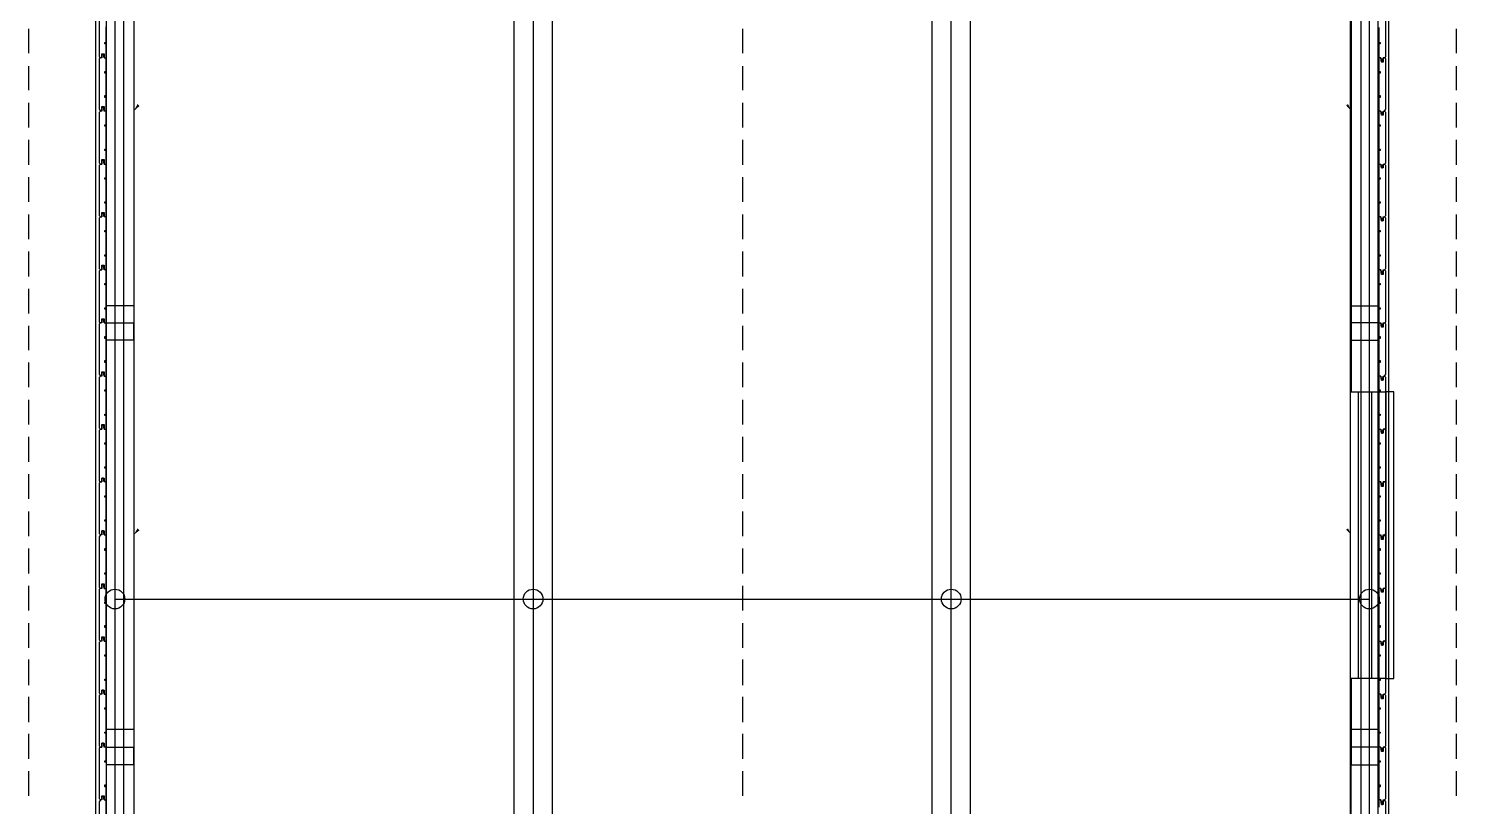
# Model space of a CAD drawing. Header units: millimetres. Extents: x -32864 to 44414, y -51818 to 3927.
# Drawn here: x -3855 to -167, y -19382 to -17372 of the extents above; entities that cross this region are included whole.
import ezdxf

# ---------------------------------------------------------------- set-up
doc = ezdxf.new("R2010")
doc.units = ezdxf.units.MM
doc.header["$MEASUREMENT"] = 0
doc.layers.get('0').update_dxf_attribs({"true_color": 0xffffff})
for name, color, linetype, lineweight, true_color in [('elements', 4, 'Continuous', 25, 0x00ffff), ('fundament', 5, 'Continuous', 25, 0x0000ff), ('rostverk', 3, 'Continuous', 25, 0x00ff00)]:
    doc.layers.add(name, color=color, linetype=linetype, lineweight=lineweight, true_color=true_color)

# ---------------------------------------------------------------- blocks, each defined once
blk = doc.blocks.new('UpperView')
at = {"layer": 'elements'}
for points in [[(286.7, 3101.1), (271.5, 3087.6), (281.6, 3106.1)], [(3408, 3106.1), (3416.4, 3087.6), (3402.9, 3102.8)], [(286.7, 2005), (271.5, 1993.2), (281.6, 2010)], [(3408, 2010), (3416.4, 1993.2), (3402.9, 2006.7)]]:
    blk.add_hatch(color=256, dxfattribs=at).paths.add_polyline_path(points)
for points in [[(182.1, 3359.1), (182.1, 3229.2), (185.5, 3225.8), (182.1, 3222.5), (182.1, 3092.6), (185.5, 3087.6), (182.1, 3084.2), (182.1, 2954.4), (185.5, 2951), (182.1, 2947.6), (182.1, 2817.8), (185.5, 2814.4), (182.1, 2811), (182.1, 2681.2), (185.5, 2677.8), (182.1, 2674.4), (182.1, 2542.9), (185.5, 2541.2), (182.1, 2537.8), (182.1, 2408), (185.5, 2402.9), (182.1, 2399.6), (182.1, 2269.7), (185.5, 2266.4), (182.1, 2263), (182.1, 2133.1), (185.5, 2129.8), (182.1, 2126.4), (182.1, 1996.6), (185.5, 1993.2), (182.1, 1988.1), (182.1, 1858.3), (185.5, 1854.9), (182.1, 1853.2), (182.1, 1721.7), (185.5, 1718.3), (182.1, 1714.9), (182.1, 1585.1), (185.5, 1581.7), (182.1, 1578.4), (182.1, 1448.5), (185.5, 1445.1)], [(3502.4, 2541.2), (3505.8, 2542.9), (3505.8, 2674.4), (3502.4, 2677.8), (3505.8, 2681.2), (3505.8, 2811), (3502.4, 2814.4), (3505.8, 2817.8), (3505.8, 2947.6), (3502.4, 2951), (3505.8, 2954.4), (3505.8, 3084.2), (3502.4, 3087.6), (3505.8, 3092.6), (3505.8, 3222.5), (3502.4, 3225.8), (3505.8, 3229.2), (3505.8, 3359.1)], [(200.7, 3087.6), (200.7, 3123), (200.7, 3129.7), (200.7, 3136.5), (200.7, 3143.2), (200.7, 3150), (200.7, 3155), (200.7, 3161.8), (200.7, 3168.5), (200.7, 3175.3), (200.7, 3182), (200.7, 3188.8), (200.7, 3195.5), (200.7, 3200.6), (200.7, 3207.3), (200.7, 3214), (200.7, 3220.8), (200.7, 3227.5), (200.7, 3234.3), (200.7, 3239.3), (200.7, 3246.1), (200.7, 3252.8), (200.7, 3259.6), (200.7, 3266.3), (200.7, 3273.1), (200.7, 3279.8), (200.7, 3284.9), (200.7, 3291.6), (200.7, 3298.4), (200.7, 3305.1)], [(271.5, 3590.1), (271.5, 2541.2)], [(3487.2, 3590.1), (3416.4, 3590.1), (3416.4, 2585.1)], [(3487.2, 3303.4), (3487.2, 3291.6), (3487.2, 3279.8), (3487.2, 3268), (3487.2, 3256.2), (3487.2, 3242.7), (3487.2, 3230.9), (3487.2, 3219.1), (3487.2, 3207.3), (3487.2, 3195.5), (3487.2, 3183.7), (3487.2, 3171.9), (3487.2, 3160.1), (3487.2, 3148.3), (3487.2, 3136.5), (3487.2, 3124.7), (3487.2, 3112.9), (3487.2, 3101.1), (3487.2, 3089.3), (3487.2, 3077.5), (3487.2, 3065.7), (3487.2, 3053.8), (3487.2, 3042), (3487.2, 3030.2), (3487.2, 3018.4), (3487.2, 3006.6), (3487.2, 2994.8), (3487.2, 2983), (3487.2, 2971.2), (3487.2, 2959.4), (3487.2, 2947.6), (3487.2, 2935.8), (3487.2, 2924), (3487.2, 2910.5), (3487.2, 2898.7), (3487.2, 2886.9), (3487.2, 2875.1), (3487.2, 2863.3), (3487.2, 2851.5), (3487.2, 2839.7), (3487.2, 2827.9), (3487.2, 2816.1), (3487.2, 2804.3), (3487.2, 2792.5), (3487.2, 2780.7), (3487.2, 2768.9), (3487.2, 2757.1), (3487.2, 2745.3), (3487.2, 2733.5), (3487.2, 2721.7), (3487.2, 2709.8), (3487.2, 2698), (3487.2, 2686.2), (3487.2, 2674.4), (3487.2, 2662.6), (3487.2, 2650.8), (3487.2, 2639), (3487.2, 2585.1)], [(0, 3300), (0, 3237.7)], [(1844.8, 3237.7), (1844.8, 3300)], [(3687.9, 3237.7), (3687.9, 3300)], [(200.7, 3261.3), (197.3, 3261.3), (197.3, 3264.6), (200.7, 3264.6)], [(3487.2, 3264.6), (3490.6, 3264.6), (3490.6, 3261.3), (3487.2, 3261.3)], [(188.9, 3225.8), (185.5, 3225.8)], [(188.9, 3225.8), (188.9, 3236), (195.6, 3236), (195.6, 3225.8)], [(195.6, 3225.8), (193.9, 3234.3), (188.9, 3234.3), (188.9, 3225.8), (188.9, 3225.8)], [(195.6, 3225.8), (200.7, 3225.8)], [(3492.3, 3225.8), (3487.2, 3225.8)], [(3492.3, 3225.8), (3492.3, 3225.8), (3494, 3215.7), (3497.3, 3215.7), (3499, 3225.8)], [(3499, 3225.8), (3499, 3214), (3494, 3214), (3492.3, 3225.8)], [(3502.4, 3225.8), (3499, 3225.8)], [(0, 3203.9), (0, 3141.5)], [(200.7, 3185.4), (197.3, 3185.4), (197.3, 3190.4), (200.7, 3190.4)], [(1844.8, 3141.5), (1844.8, 3203.9)], [(3487.2, 3190.4), (3490.6, 3190.4), (3490.6, 3185.4), (3487.2, 3185.4)], [(3687.9, 3141.5), (3687.9, 3203.9)], [(0, 3109.5), (0, 3045.4)], [(188.9, 3087.6), (188.9, 3099.4), (195.6, 3099.4), (195.6, 3087.6)], [(200.7, 3123), (197.3, 3123), (197.3, 3128), (200.7, 3128)], [(1844.8, 3045.4), (1844.8, 3109.5)], [(3487.2, 3128), (3490.6, 3128), (3490.6, 3123), (3487.2, 3123)], [(3687.9, 3045.4), (3687.9, 3109.5)], [(188.9, 3087.6), (185.5, 3087.6)], [(195.6, 3087.6), (193.9, 3097.7), (188.9, 3097.7), (188.9, 3087.6), (188.9, 3087.6)], [(200.7, 3087.6), (195.6, 3087.6)], [(200.7, 3052.2), (200.7, 3087.6)], [(3492.3, 3087.6), (3487.2, 3087.6)], [(3492.3, 3087.6), (3492.3, 3087.6), (3494, 3079.1), (3497.3, 3079.1), (3499, 3087.6)], [(3499, 3087.6), (3499, 3077.5), (3494, 3077.5), (3492.3, 3087.6)], [(3499, 3087.6), (3502.4, 3087.6)], [(200.7, 3048.8), (197.3, 3048.8), (197.3, 3052.2), (200.7, 3052.2)], [(200.7, 3052.2), (200.7, 3048.8)], [(200.7, 2989.8), (200.7, 3048.8)], [(3487.2, 3052.2), (3490.6, 3052.2), (3490.6, 3048.8), (3487.2, 3048.8)], [(0, 3013.4), (0, 2949.3)], [(200.7, 2986.4), (197.3, 2986.4), (197.3, 2989.8), (200.7, 2989.8)], [(200.7, 2989.8), (200.7, 2986.4)], [(1844.8, 2949.3), (1844.8, 3013.4)], [(3487.2, 2989.8), (3490.6, 2989.8), (3490.6, 2986.4), (3487.2, 2986.4)], [(3687.9, 2949.3), (3687.9, 3013.4)], [(185.5, 2951), (188.9, 2951)], [(188.9, 2951), (188.9, 2962.8), (195.6, 2962.8), (195.6, 2951)], [(195.6, 2951), (193.9, 2961.1), (188.9, 2961.1), (188.9, 2951), (188.9, 2951)], [(195.6, 2951), (200.7, 2951)], [(200.7, 2951), (200.7, 2986.4)], [(200.7, 2585.1), (200.7, 2639), (200.7, 2647.5), (200.7, 2655.9), (200.7, 2664.3), (200.7, 2672.8), (200.7, 2681.2), (200.7, 2689.6), (200.7, 2699.7), (200.7, 2708.2), (200.7, 2716.6), (200.7, 2725), (200.7, 2733.5), (200.7, 2741.9), (200.7, 2750.3), (200.7, 2760.4), (200.7, 2768.9), (200.7, 2777.3), (200.7, 2785.7), (200.7, 2794.2), (200.7, 2802.6), (200.7, 2811), (200.7, 2821.1), (200.7, 2829.6), (200.7, 2838), (200.7, 2846.4), (200.7, 2854.9), (200.7, 2863.3), (200.7, 2871.7), (200.7, 2881.8), (200.7, 2890.3), (200.7, 2898.7), (200.7, 2907.1), (200.7, 2915.6), (200.7, 2951)], [(3487.2, 2951), (3492.3, 2951)], [(3492.3, 2951), (3492.3, 2951), (3494, 2940.9), (3497.3, 2940.9), (3499, 2951)], [(3499, 2951), (3499, 2940.9), (3494, 2940.9), (3492.3, 2951)], [(3499, 2951), (3502.4, 2951)], [(0, 2917.3), (0, 2853.2)], [(200.7, 2912.2), (197.3, 2912.2), (197.3, 2915.6), (200.7, 2915.6)], [(1844.8, 2853.2), (1844.8, 2917.3)], [(3487.2, 2915.6), (3490.6, 2915.6), (3490.6, 2912.2), (3487.2, 2912.2)], [(3687.9, 2853.2), (3687.9, 2917.3)], [(200.7, 2849.8), (197.3, 2849.8), (197.3, 2853.2), (200.7, 2853.2)], [(3487.2, 2853.2), (3490.6, 2853.2), (3490.6, 2849.8), (3487.2, 2849.8)], [(0, 2821.1), (0, 2757.1)], [(185.5, 2814.4), (188.9, 2814.4)], [(188.9, 2814.4), (188.9, 2826.2), (195.6, 2826.2), (195.6, 2814.4)], [(195.6, 2814.4), (193.9, 2824.5), (188.9, 2824.5), (188.9, 2814.4), (188.9, 2814.4)], [(200.7, 2814.4), (195.6, 2814.4)], [(1844.8, 2757.1), (1844.8, 2821.1)], [(3492.3, 2814.4), (3487.2, 2814.4)], [(3492.3, 2814.4), (3492.3, 2814.4), (3494, 2804.3), (3497.3, 2804.3), (3499, 2814.4)], [(3499, 2814.4), (3499, 2804.3), (3494, 2804.3), (3492.3, 2814.4)], [(3499, 2814.4), (3502.4, 2814.4)], [(3687.9, 2757.1), (3687.9, 2821.1)], [(200.7, 2775.6), (197.3, 2775.6), (197.3, 2779), (200.7, 2779)], [(3487.2, 2779), (3490.6, 2779), (3490.6, 2775.6), (3487.2, 2775.6)], [(0, 2725), (0, 2660.9)], [(200.7, 2713.2), (197.3, 2713.2), (197.3, 2716.6), (200.7, 2716.6)], [(1844.8, 2660.9), (1844.8, 2725)], [(3487.2, 2716.6), (3490.6, 2716.6), (3490.6, 2713.2), (3487.2, 2713.2)], [(3687.9, 2660.9), (3687.9, 2725)], [(185.5, 2677.8), (188.9, 2677.8)], [(188.9, 2677.8), (188.9, 2689.6), (195.6, 2689.6), (195.6, 2677.8)], [(195.6, 2677.8), (193.9, 2687.9), (188.9, 2687.9), (188.9, 2677.8), (188.9, 2677.8)], [(200.7, 2677.8), (195.6, 2677.8)], [(3492.3, 2677.8), (3487.2, 2677.8)], [(3492.3, 2677.8), (3492.3, 2677.8), (3494, 2667.7), (3497.3, 2667.7), (3499, 2677.8)], [(3499, 2677.8), (3499, 2666), (3494, 2666), (3492.3, 2677.8)], [(3499, 2677.8), (3502.4, 2677.8)], [(0, 2628.9), (0, 2564.8)], [(200.7, 2639), (197.3, 2639), (197.3, 2642.4), (200.7, 2642.4)], [(1844.8, 2564.8), (1844.8, 2628.9)], [(3487.2, 2642.4), (3490.6, 2642.4), (3490.6, 2639), (3487.2, 2639)], [(3687.9, 2564.8), (3687.9, 2628.9)], [(271.5, 2585.1), (200.7, 2585.1)], [(200.7, 2541.2), (200.7, 2585.1)], [(3416.4, 2585.1), (3487.2, 2585.1)], [(3416.4, 2585.1), (3416.4, 2541.2)], [(3487.2, 2585.1), (3487.2, 2541.2)], [(188.9, 2541.2), (188.9, 2551.3), (195.6, 2551.3), (195.6, 2541.2)], [(195.6, 2541.2), (193.9, 2549.7), (188.9, 2549.7), (188.9, 2541.2), (188.9, 2541.2)], [(200.7, 2576.6), (197.3, 2576.6), (197.3, 2580), (200.7, 2580)], [(3487.2, 2580), (3490.6, 2580), (3490.6, 2576.6), (3487.2, 2576.6)], [(0, 2532.8), (0, 2470.4)], [(188.9, 2541.2), (185.5, 2541.2)], [(195.6, 2541.2), (200.7, 2541.2)], [(200.7, 2541.2), (271.5, 2541.2)], [(200.7, 2495.7), (200.7, 2541.2)], [(271.5, 2495.7), (271.5, 2541.2)], [(1844.8, 2470.4), (1844.8, 2532.8)], [(3487.2, 2541.2), (3416.4, 2541.2), (3416.4, 2495.7)], [(3487.2, 2541.2), (3492.3, 2541.2)], [(3487.2, 2541.2), (3487.2, 2505.8)], [(3492.3, 2541.2), (3492.3, 2541.2), (3494, 2531.1), (3497.3, 2531.1), (3499, 2541.2)], [(3499, 2541.2), (3499, 2529.4), (3494, 2529.4), (3492.3, 2541.2)], [(3499, 2541.2), (3502.4, 2541.2)], [(3502.4, 2266.4), (3505.8, 2269.7), (3505.8, 2399.6), (3502.4, 2402.9), (3505.8, 2408), (3505.8, 2537.8), (3502.4, 2541.2)], [(3687.9, 2470.4), (3687.9, 2532.8)], [(200.7, 2500.7), (197.3, 2500.7), (197.3, 2505.8), (200.7, 2505.8)], [(271.5, 2495.7), (200.7, 2495.7)], [(200.7, 2301.8), (200.7, 2305.1), (200.7, 2313.6), (200.7, 2323.7), (200.7, 2332.1), (200.7, 2340.6), (200.7, 2349), (200.7, 2357.4), (200.7, 2365.8), (200.7, 2374.3), (200.7, 2382.7), (200.7, 2391.1), (200.7, 2399.6), (200.7, 2408), (200.7, 2416.4), (200.7, 2426.6), (200.7, 2435), (200.7, 2443.4), (200.7, 2495.7)], [(271.5, 2495.7), (271.5, 1445.1)], [(3416.4, 2495.7), (3416.4, 2362.5)], [(3416.4, 2495.7), (3487.2, 2495.7)], [(3487.2, 2505.8), (3490.6, 2505.8), (3490.6, 2500.7), (3487.2, 2500.7)], [(3487.2, 2505.8), (3487.2, 2495.7)], [(3487.2, 2495.7), (3487.2, 2438.4)], [(0, 2438.4), (0, 2374.3)], [(200.7, 2438.4), (197.3, 2438.4), (197.3, 2443.4), (200.7, 2443.4)], [(1844.8, 2374.3), (1844.8, 2438.4)], [(3487.2, 2443.4), (3490.6, 2443.4), (3490.6, 2438.4), (3487.2, 2438.4)], [(3487.2, 2438.4), (3487.2, 2402.9)], [(3687.9, 2374.3), (3687.9, 2438.4)], [(188.9, 2402.9), (185.5, 2402.9)], [(188.9, 2402.9), (188.9, 2414.7), (195.6, 2414.7), (195.6, 2402.9)], [(195.6, 2402.9), (193.9, 2413.1), (188.9, 2413.1), (188.9, 2402.9), (188.9, 2402.9)], [(195.6, 2402.9), (200.7, 2402.9)], [(3492.3, 2402.9), (3487.2, 2402.9)], [(3487.2, 2402.9), (3487.2, 2367.5), (3487.2, 2362.5), (3487.2, 2355.7), (3487.2, 2349), (3487.2, 2342.2), (3487.2, 2335.5), (3487.2, 2330.4), (3487.2, 2323.7), (3487.2, 2316.9), (3487.2, 2310.2), (3487.2, 2303.5), (3487.2, 2298.4), (3487.2, 2291.7), (3487.2, 2284.9), (3487.2, 2278.2), (3487.2, 2271.4), (3487.2, 2266.4), (3487.2, 2259.6), (3487.2, 2252.9), (3487.2, 2246.1), (3487.2, 2239.4), (3487.2, 2234.3), (3487.2, 2227.6), (3487.2, 2220.8), (3487.2, 2214.1), (3487.2, 2207.3), (3487.2, 2200.6), (3487.2, 2195.5), (3487.2, 2188.8), (3487.2, 2182), (3487.2, 2175.3), (3487.2, 2168.6), (3487.2, 2163.5), (3487.2, 2156.7), (3487.2, 2150), (3487.2, 2143.3), (3487.2, 2136.5), (3487.2, 2131.5), (3487.2, 2124.7), (3487.2, 2118), (3487.2, 2111.2), (3487.2, 2104.5), (3487.2, 2099.4), (3487.2, 2092.7), (3487.2, 2085.9), (3487.2, 2079.2), (3487.2, 2072.4), (3487.2, 2067.4), (3487.2, 2060.6), (3487.2, 2053.9), (3487.2, 2047.1), (3487.2, 2040.4), (3487.2, 2033.7), (3487.2, 2028.6), (3487.2, 2021.8), (3487.2, 2015.1), (3487.2, 2008.4), (3487.2, 2001.6), (3487.2, 1996.6), (3487.2, 1989.8), (3487.2, 1983.1), (3487.2, 1976.3), (3487.2, 1969.6), (3487.2, 1964.5), (3487.2, 1957.8), (3487.2, 1952.7)], [(3492.3, 2402.9), (3492.3, 2402.9), (3494, 2392.8), (3497.3, 2392.8), (3499, 2402.9)], [(3499, 2402.9), (3499, 2392.8), (3494, 2392.8), (3492.3, 2402.9)], [(3499, 2402.9), (3502.4, 2402.9)], [(200.7, 2364.2), (197.3, 2364.2), (197.3, 2367.5), (200.7, 2367.5)], [(3416.4, 2362.5), (3505.8, 2362.5), (3505.8, 1622.2), (3416.4, 1622.2)], [(3434.9, 2362.5), (3468.7, 2362.5), (3468.7, 1622.2), (3434.9, 1622.2), (3434.9, 2362.5)], [(3487.2, 2367.5), (3490.6, 2367.5), (3490.6, 2364.2), (3487.2, 2364.2)], [(3505.8, 1622.2), (3526, 1622.2), (3526, 2362.5), (3505.8, 2362.5)], [(0, 2342.2), (0, 2278.2)], [(1844.8, 2278.2), (1844.8, 2342.2)], [(3687.9, 2278.2), (3687.9, 2342.2)], [(200.7, 2301.8), (197.3, 2301.8), (197.3, 2305.1), (200.7, 2305.1)], [(200.7, 2266.4), (200.7, 2301.8)], [(3487.2, 2305.1), (3490.6, 2305.1), (3490.6, 2301.8), (3487.2, 2301.8)], [(185.5, 2266.4), (188.9, 2266.4)], [(188.9, 2266.4), (188.9, 2278.2), (195.6, 2278.2), (195.6, 2266.4)], [(195.6, 2266.4), (193.9, 2276.5), (188.9, 2276.5), (188.9, 2266.4), (188.9, 2266.4)], [(195.6, 2266.4), (200.7, 2266.4)], [(200.7, 2091), (200.7, 2094.4), (200.7, 2102.8), (200.7, 2111.2), (200.7, 2119.7), (200.7, 2128.1), (200.7, 2136.5), (200.7, 2144.9), (200.7, 2155.1), (200.7, 2163.5), (200.7, 2171.9), (200.7, 2180.4), (200.7, 2188.8), (200.7, 2197.2), (200.7, 2205.7), (200.7, 2214.1), (200.7, 2222.5), (200.7, 2230.9), (200.7, 2266.4)], [(3487.2, 2266.4), (3492.3, 2266.4)], [(3492.3, 2266.4), (3492.3, 2266.4), (3494, 2256.2), (3497.3, 2256.2), (3499, 2266.4)], [(3499, 2266.4), (3499, 2256.2), (3494, 2256.2), (3492.3, 2266.4)], [(3502.4, 2266.4), (3499, 2266.4)], [(3502.4, 1993.2), (3505.8, 1996.6), (3505.8, 2126.4), (3502.4, 2129.8), (3505.8, 2133.1), (3505.8, 2263), (3502.4, 2266.4)], [(3505.8, 2266.4), (3502.4, 2266.4)], [(3505.8, 2269.7), (3505.8, 2263)], [(0, 2246.1), (0, 2182)], [(200.7, 2227.6), (197.3, 2227.6), (197.3, 2230.9), (200.7, 2230.9)], [(1844.8, 2182), (1844.8, 2246.1)], [(3487.2, 2230.9), (3490.6, 2230.9), (3490.6, 2227.6), (3487.2, 2227.6)], [(3687.9, 2182), (3687.9, 2246.1)], [(0, 2150), (0, 2085.9)], [(195.6, 2129.8), (193.9, 2139.9), (188.9, 2139.9), (188.9, 2129.8), (188.9, 2129.8)], [(188.9, 2129.8), (188.9, 2139.9), (195.6, 2139.9), (195.6, 2129.8)], [(200.7, 2165.2), (197.3, 2165.2), (197.3, 2168.6), (200.7, 2168.6)], [(1844.8, 2085.9), (1844.8, 2150)], [(3487.2, 2168.6), (3490.6, 2168.6), (3490.6, 2165.2), (3487.2, 2165.2)], [(3687.9, 2085.9), (3687.9, 2150)], [(185.5, 2129.8), (188.9, 2129.8)], [(200.7, 2129.8), (195.6, 2129.8)], [(3492.3, 2129.8), (3487.2, 2129.8)], [(3492.3, 2129.8), (3492.3, 2129.8), (3494, 2119.7), (3497.3, 2119.7), (3499, 2129.8)], [(3499, 2129.8), (3499, 2118), (3494, 2118), (3492.3, 2129.8)], [(3502.4, 2129.8), (3499, 2129.8)], [(3505.8, 2133.1), (3505.8, 2126.4)], [(200.7, 2091), (197.3, 2091), (197.3, 2094.4), (200.7, 2094.4)], [(200.7, 2032), (200.7, 2091)], [(3487.2, 2094.4), (3490.6, 2094.4), (3490.6, 2091), (3487.2, 2091)], [(0, 2053.9), (0, 1989.8)], [(200.7, 2028.6), (197.3, 2028.6), (197.3, 2032), (200.7, 2032)], [(200.7, 1952.7), (200.7, 2032)], [(1844.8, 1989.8), (1844.8, 2053.9)], [(3487.2, 2032), (3490.6, 2032), (3490.6, 2028.6), (3487.2, 2028.6)], [(3687.9, 1989.8), (3687.9, 2053.9)], [(188.9, 1993.2), (185.5, 1993.2)], [(195.6, 1993.2), (193.9, 2003.3), (188.9, 2003.3), (188.9, 1993.2), (188.9, 1993.2)], [(188.9, 1993.2), (188.9, 2003.3), (195.6, 2003.3), (195.6, 1993.2)], [(195.6, 1993.2), (200.7, 1993.2)], [(3487.2, 1993.2), (3492.3, 1993.2)], [(3492.3, 1993.2), (3492.3, 1993.2), (3494, 1983.1), (3497.3, 1983.1), (3499, 1993.2)], [(3499, 1993.2), (3499, 1981.4), (3494, 1981.4), (3492.3, 1993.2)], [(3499, 1993.2), (3502.4, 1993.2)], [(3502.4, 1718.3), (3505.8, 1721.7), (3505.8, 1853.2), (3502.4, 1854.9), (3505.8, 1858.3), (3505.8, 1988.1), (3502.4, 1993.2)], [(3505.8, 1996.6), (3505.8, 1988.1)], [(0, 1957.8), (0, 1893.7)], [(200.7, 1952.7), (197.3, 1952.7), (197.3, 1957.8), (200.7, 1957.8)], [(1844.8, 1893.7), (1844.8, 1957.8)], [(3487.2, 1957.8), (3490.6, 1957.8), (3490.6, 1952.7), (3487.2, 1952.7)], [(3687.9, 1893.7), (3687.9, 1957.8)], [(200.7, 1895.4), (200.7, 1952.7)], [(3487.2, 1952.7), (3487.2, 1895.4)], [(200.7, 1892), (197.3, 1892), (197.3, 1895.4), (200.7, 1895.4)], [(200.7, 1753.7), (200.7, 1895.4)], [(3487.2, 1895.4), (3490.6, 1895.4), (3490.6, 1892), (3487.2, 1892)], [(3487.2, 1895.4), (3487.2, 1892), (3487.2, 1885.3), (3487.2, 1880.2), (3487.2, 1875.1), (3487.2, 1870.1), (3487.2, 1865), (3487.2, 1858.3), (3487.2, 1853.2), (3487.2, 1848.2), (3487.2, 1843.1), (3487.2, 1838), (3487.2, 1831.3), (3487.2, 1826.2), (3487.2, 1821.2), (3487.2, 1816.1), (3487.2, 1811.1), (3487.2, 1804.3), (3487.2, 1799.3), (3487.2, 1794.2), (3487.2, 1789.1), (3487.2, 1784.1), (3487.2, 1777.3), (3487.2, 1772.3), (3487.2, 1767.2), (3487.2, 1762.2), (3487.2, 1757.1), (3487.2, 1750.4), (3487.2, 1745.3), (3487.2, 1740.2), (3487.2, 1735.2), (3487.2, 1730.1), (3487.2, 1725.1), (3487.2, 1718.3), (3487.2, 1713.3), (3487.2, 1708.2), (3487.2, 1703.1), (3487.2, 1698.1), (3487.2, 1691.3), (3487.2, 1686.3), (3487.2, 1681.2), (3487.2, 1676.2), (3487.2, 1671.1), (3487.2, 1664.4), (3487.2, 1659.3), (3487.2, 1654.2), (3487.2, 1649.2), (3487.2, 1644.1), (3487.2, 1637.4), (3487.2, 1632.3), (3487.2, 1627.3), (3487.2, 1622.2), (3487.2, 1617.1), (3487.2, 1610.4), (3487.2, 1605.3), (3487.2, 1600.3), (3487.2, 1595.2), (3487.2, 1590.2), (3487.2, 1583.4), (3487.2, 1578.4), (3487.2, 1573.3), (3487.2, 1568.2), (3487.2, 1563.2), (3487.2, 1556.4), (3487.2, 1551.4), (3487.2, 1546.3), (3487.2, 1542.9)], [(0, 1861.7), (0, 1797.6)], [(188.9, 1854.9), (185.5, 1854.9)], [(188.9, 1854.9), (188.9, 1866.7), (195.6, 1866.7), (195.6, 1854.9)], [(195.6, 1854.9), (193.9, 1865), (188.9, 1865), (188.9, 1854.9), (188.9, 1854.9)], [(195.6, 1854.9), (200.7, 1854.9)], [(1844.8, 1797.6), (1844.8, 1861.7)], [(3492.3, 1854.9), (3487.2, 1854.9)], [(3492.3, 1854.9), (3492.3, 1854.9), (3494, 1846.5), (3497.3, 1846.5), (3499, 1854.9)], [(3499, 1854.9), (3499, 1844.8), (3494, 1844.8), (3492.3, 1854.9)], [(3502.4, 1854.9), (3499, 1854.9)], [(3505.8, 1858.3), (3505.8, 1853.2)], [(3687.9, 1797.6), (3687.9, 1861.7)], [(200.7, 1816.1), (197.3, 1816.1), (197.3, 1819.5), (200.7, 1819.5)], [(3487.2, 1819.5), (3490.6, 1819.5), (3490.6, 1816.1), (3487.2, 1816.1)], [(0, 1765.5), (0, 1701.5)], [(200.7, 1753.7), (197.3, 1753.7), (197.3, 1758.8), (200.7, 1758.8)], [(200.7, 1718.3), (200.7, 1753.7)], [(1844.8, 1701.5), (1844.8, 1765.5)], [(3487.2, 1758.8), (3490.6, 1758.8), (3490.6, 1753.7), (3487.2, 1753.7)], [(3687.9, 1701.5), (3687.9, 1765.5)], [(188.9, 1718.3), (185.5, 1718.3)], [(188.9, 1718.3), (188.9, 1730.1), (195.6, 1730.1), (195.6, 1718.3)], [(195.6, 1718.3), (193.9, 1728.4), (188.9, 1728.4), (188.9, 1718.3), (188.9, 1718.3)], [(195.6, 1718.3), (200.7, 1718.3)], [(200.7, 1490.7), (200.7, 1542.9), (200.7, 1551.4), (200.7, 1559.8), (200.7, 1568.2), (200.7, 1578.4), (200.7, 1586.8), (200.7, 1595.2), (200.7, 1603.7), (200.7, 1613.8), (200.7, 1622.2), (200.7, 1630.6), (200.7, 1639.1), (200.7, 1647.5), (200.7, 1657.6), (200.7, 1666), (200.7, 1674.5), (200.7, 1682.9), (200.7, 1718.3)], [(3487.2, 1718.3), (3492.3, 1718.3)], [(3492.3, 1718.3), (3492.3, 1718.3), (3494, 1708.2), (3497.3, 1708.2), (3499, 1718.3)], [(3499, 1718.3), (3499, 1708.2), (3494, 1708.2), (3492.3, 1718.3)], [(3502.4, 1718.3), (3499, 1718.3)], [(3502.4, 1445.1), (3505.8, 1448.5), (3505.8, 1578.4), (3502.4, 1581.7), (3505.8, 1585.1), (3505.8, 1714.9), (3502.4, 1718.3)], [(3502.4, 1718.3), (3505.8, 1718.3)], [(3505.8, 1721.7), (3505.8, 1714.9)], [(0, 1671.1), (0, 1605.3)], [(200.7, 1679.5), (197.3, 1679.5), (197.3, 1682.9), (200.7, 1682.9)], [(1844.8, 1605.3), (1844.8, 1671.1)], [(3487.2, 1682.9), (3490.6, 1682.9), (3490.6, 1679.5), (3487.2, 1679.5)], [(3687.9, 1605.3), (3687.9, 1671.1)], [(195.6, 1581.7), (193.9, 1591.8), (188.9, 1591.8), (188.9, 1581.7), (188.9, 1581.7)], [(188.9, 1581.7), (188.9, 1591.8), (195.6, 1591.8), (195.6, 1581.7)], [(200.7, 1617.1), (197.3, 1617.1), (197.3, 1620.5), (200.7, 1620.5)], [(3416.4, 1622.2), (3416.4, 1490.7)], [(3487.2, 1620.5), (3490.6, 1620.5), (3490.6, 1617.1), (3487.2, 1617.1)], [(0, 1575), (0, 1509.2)], [(188.9, 1581.7), (185.5, 1581.7)], [(195.6, 1581.7), (200.7, 1581.7)], [(1844.8, 1509.2), (1844.8, 1575)], [(3492.3, 1581.7), (3487.2, 1581.7)], [(3492.3, 1581.7), (3492.3, 1581.7), (3494, 1571.6), (3497.3, 1571.6), (3499, 1581.7)], [(3499, 1581.7), (3499, 1569.9), (3494, 1569.9), (3492.3, 1581.7)], [(3499, 1581.7), (3502.4, 1581.7)], [(3687.9, 1509.2), (3687.9, 1575)], [(200.7, 1542.9), (197.3, 1542.9), (197.3, 1546.3), (200.7, 1546.3)], [(3487.2, 1546.3), (3490.6, 1546.3), (3490.6, 1542.9), (3487.2, 1542.9)], [(3487.2, 1542.9), (3487.2, 1490.7)], [(0, 1478.9), (0, 1414.8)], [(200.7, 1480.6), (197.3, 1480.6), (197.3, 1483.9), (200.7, 1483.9)], [(271.5, 1490.7), (200.7, 1490.7)], [(200.7, 1445.1), (200.7, 1490.7)], [(1844.8, 1414.8), (1844.8, 1478.9)], [(3487.2, 1490.7), (3416.4, 1490.7), (3416.4, 1445.1)], [(3487.2, 1490.7), (3487.2, 1480.6)], [(3487.2, 1483.9), (3490.6, 1483.9), (3490.6, 1480.6), (3487.2, 1480.6)], [(3487.2, 1480.6), (3487.2, 1445.1)], [(3687.9, 1414.8), (3687.9, 1478.9)], [(185.5, 1445.1), (182.1, 1441.8), (182.1, 1311.9), (185.5, 1308.6), (182.1, 1303.5), (182.1, 1173.6)], [(185.5, 1445.1), (188.9, 1445.1)], [(195.6, 1445.1), (193.9, 1455.3), (188.9, 1455.3), (188.9, 1445.1), (188.9, 1445.1)], [(188.9, 1445.1), (188.9, 1455.3), (195.6, 1455.3), (195.6, 1445.1)], [(200.7, 1445.1), (195.6, 1445.1)], [(200.7, 1445.1), (271.5, 1445.1)], [(200.7, 1409.7), (200.7, 1445.1)], [(271.5, 1399.6), (271.5, 1445.1)], [(3487.2, 1445.1), (3416.4, 1445.1), (3416.4, 1399.6)], [(3505.8, 1173.6), (3505.8, 1303.5), (3502.4, 1308.6), (3505.8, 1311.9), (3505.8, 1441.8), (3502.4, 1445.1)], [(3492.3, 1445.1), (3487.2, 1445.1)], [(3487.2, 1445.1), (3487.2, 1409.7)], [(3492.3, 1445.1), (3492.3, 1445.1), (3494, 1435), (3497.3, 1435), (3499, 1445.1)], [(3499, 1445.1), (3499, 1433.3), (3494, 1433.3), (3492.3, 1445.1)], [(3502.4, 1445.1), (3499, 1445.1)], [(200.7, 1406.4), (197.3, 1406.4), (197.3, 1409.7), (200.7, 1409.7)], [(200.7, 1409.7), (200.7, 1406.4)], [(200.7, 1406.4), (200.7, 1347.3)], [(3487.2, 1409.7), (3490.6, 1409.7), (3490.6, 1406.4), (3487.2, 1406.4)], [(3487.2, 1406.4), (3487.2, 1409.7)], [(3487.2, 1406.4), (3487.2, 1399.6), (3487.2, 1386.1), (3487.2, 1372.6), (3487.2, 1359.1), (3487.2, 1345.6), (3487.2, 1330.5), (3487.2, 1317), (3487.2, 1303.5), (3487.2, 1290)], [(0, 1382.7), (0, 1318.7)], [(271.5, 1399.6), (200.7, 1399.6)], [(271.5, 1399.6), (271.5, 349.1)], [(1844.8, 1318.7), (1844.8, 1382.7)], [(3487.2, 394.6), (3416.4, 394.6), (3416.4, 1399.6), (3487.2, 1399.6)], [(3687.9, 1318.7), (3687.9, 1382.7)], [(200.7, 1342.3), (197.3, 1342.3), (197.3, 1347.3), (200.7, 1347.3)], [(200.7, 1268.1), (200.7, 1347.3)], [(3487.2, 1347.3), (3490.6, 1347.3), (3490.6, 1342.3), (3487.2, 1342.3)], [(188.9, 1308.6), (185.5, 1308.6)], [(188.9, 1308.6), (188.9, 1318.7), (195.6, 1318.7), (195.6, 1308.6)], [(195.6, 1308.6), (193.9, 1317), (188.9, 1317), (188.9, 1308.6), (188.9, 1308.6)], [(195.6, 1308.6), (200.7, 1308.6)], [(3492.3, 1308.6), (3487.2, 1308.6)], [(3492.3, 1308.6), (3492.3, 1308.6), (3494, 1296.7), (3497.3, 1296.7), (3499, 1308.6)], [(3499, 1308.6), (3499, 1296.7), (3494, 1296.7), (3492.3, 1308.6)], [(3499, 1308.6), (3502.4, 1308.6)]]:
    blk.add_lwpolyline(points, dxfattribs=at)

msp = doc.modelspace()

# ---------------------------------------------------------------- linework, layer by layer
for p, q in [((-3631.8, -14445.8), (-3631.8, -20345.8)), ((-2551.8, -14445.8), (-2551.8, -20345.8)), ((-1471.8, -20345.8), (-1471.8, -14445.8)), ((-391.8, -20345.8), (-391.8, -14445.8)), ((-3631.8, -18845.8), (-391.8, -18845.8))]:
    msp.add_line(p, q)
for centre in [(-3631.8, -18845.8), (-2551.8, -18845.8), (-1471.8, -18845.8), (-391.8, -18845.8)]:
    msp.add_circle(centre, 25.5)
at = {"layer": 'fundament'}
for p, q in [((-3654.3, -15870.8), (-3654.3, -20390.8)), ((-3609.3, -20390.8), (-3609.3, -15870.8)), ((-414.3, -15870.8), (-414.3, -20390.8)), ((-369.3, -20390.8), (-369.3, -15870.8))]:
    msp.add_line(p, q, dxfattribs=at)
at = {"layer": 'rostverk'}
for p, q in [((-3681.8, -14295.8), (-3681.8, -20395.8)), ((-3581.8, -20395.8), (-3581.8, -14295.8)), ((-2601.8, -14295.8), (-2601.8, -20395.8)), ((-2501.8, -20395.8), (-2501.8, -14295.8)), ((-1521.8, -14295.8), (-1521.8, -20395.8)), ((-1421.8, -20395.8), (-1421.8, -14295.8)), ((-441.8, -14295.8), (-441.8, -20395.8)), ((-341.8, -20395.8), (-341.8, -14295.8))]:
    msp.add_line(p, q, dxfattribs=at)

# ---------------------------------------------------------------- block references
at = {"layer": 'elements'}
msp.add_blockref('UpperView', (-3855, -20673.3), dxfattribs=at)

doc.saveas('drawing.dxf')
